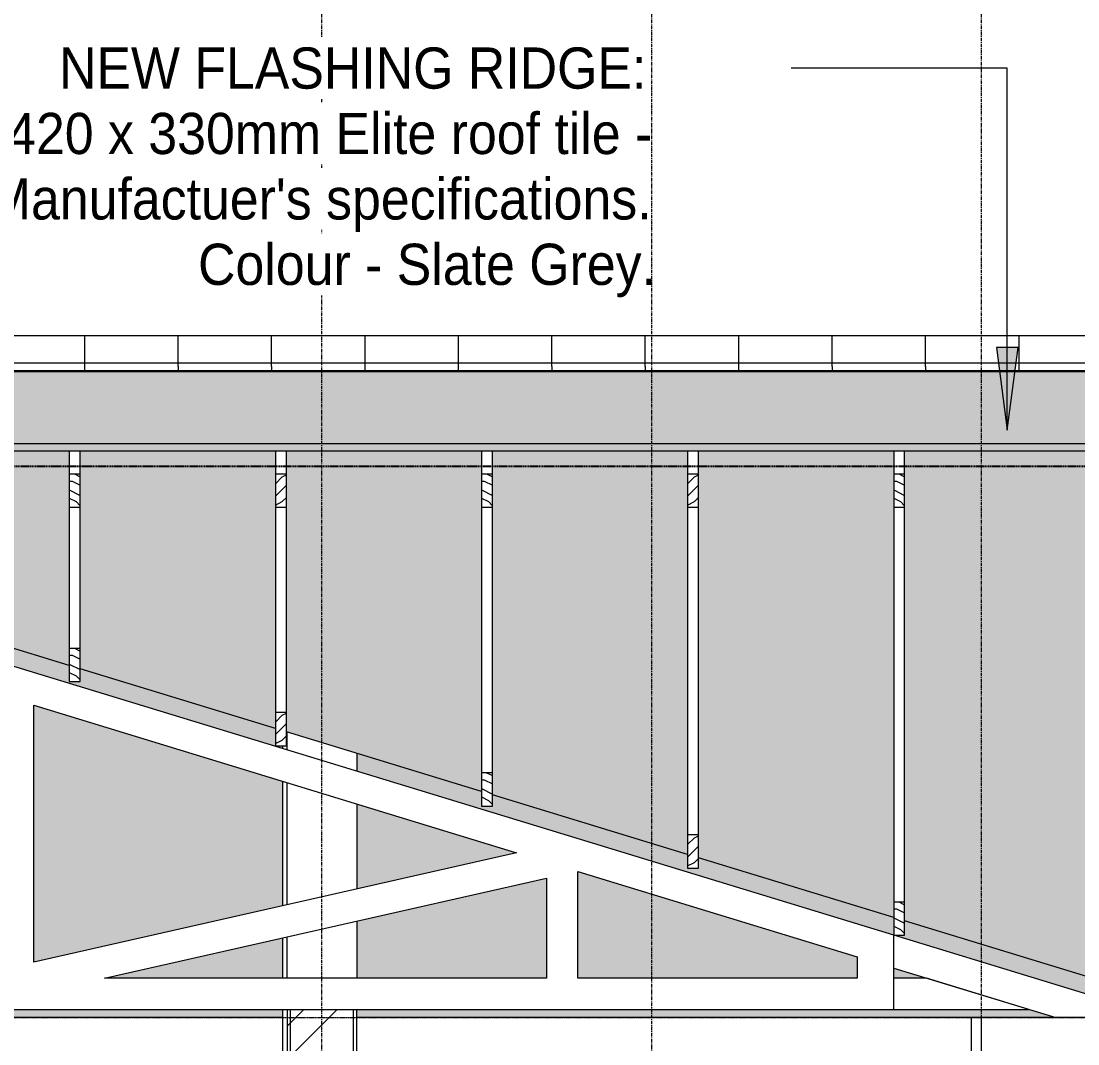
# Model space of a CAD drawing. Header units: millimetres. Extents: x -12186 to 152825, y -4386 to 9463.
# Drawn here: x 6581 to 10426, y 3360 to 7082 of the extents above; entities that cross this region are included whole.
import ezdxf

# ---------------------------------------------------------------- set-up
doc = ezdxf.new("R2010")
doc.units = ezdxf.units.MM
for name, pattern in [('1000 Dashed', [2, 1, -1]), ('Dash 1_5mm', [3, 1.5, -1.5]), ('Grid Line', [22.225, 12.7, -3.175, 3.175, -3.175])]:
    doc.linetypes.add(name, pattern=pattern)
for name, color, linetype, lineweight in [('A-DETL', 90, 'Continuous', 5), ('A-DETL-GENF', 92, 'Continuous', 5), ('A-DETL-THIN', 151, 'Continuous', 5), ('A-FLOR-LEVL', 51, 'Continuous', 5), ('A-ROOF', 132, 'Continuous', 9), ('A-ROOF-OTLN', 132, 'Continuous', 9), ('A-ROOF-PATT', 132, 'Continuous', 9), ('A-WALL', 113, 'Continuous', 9), ('A-WALL-PATT', 111, 'Continuous', 9), ('G-ANNO-TEXT', 231, 'Continuous', 5), ('I-WALL', 2, 'Continuous', 9), ('S-BEAM', 12, 'Continuous', 5), ('S-FSTN', 2, 'Continuous', 5), ('S-GRID', 1, 'Continuous', 5)]:
    doc.layers.add(name, color=color, linetype=linetype, lineweight=lineweight)
doc.styles.add('Arial_4', font='arial.ttf', dxfattribs={"width": 0.9, "height": 150})
pattern_1 = [(45, (-1469.1, 2452.9), (-251.447, 251.447), []), (45, (-1469.1, 2833.9), (-251.447, 251.447), [])]
pattern_2 = [(0, (-1229.1, 2452.9), (300, 300), [15, -285]), (0, (-1439.1, 2482.9), (300, 300), [30, -270]), (0, (-1244.1, 2497.9), (300, 300), [15, -285]), (0, (-1424.1, 2527.9), (300, 300), [15, -285]), (0, (-1244.1, 2542.9), (300, 300), [15, -285]), (0, (-1409.1, 2557.9), (300, 300), [15, -285]), (0, (-1244.1, 2572.9), (300, 300), [15, -285]), (0, (-1409.1, 2602.9), (300, 300), [15, -165, 15, -105]), (0, (-1409.1, 2632.9), (300, 300), [30, -150, 15, -105]), (0, (-1424.1, 2677.9), (300, 300), [15, -45, 15, -120, -105]), (0, (-1424.1, 2677.9), (300, 300), [-195, 15, -90]), (0, (-1439.1, 2707.9), (300, 300), [15, -60, 30, -195]), (0, (-1244.1, 2722.9), (300, 300), [15, -285]), (0, (-1439.1, 2737.9), (300, 300), [15, -75, 15, -195]), (45, (-1469.1, 2452.91), (0, 300), [42.426, -381.838]), (45, (-1214.1, 2452.91), (0, 300), [84.853, -339.411]), (45, (-1214.1, 2602.91), (0, 300), [21.213, -403.051]), (45, (-1469.1, 2632.91), (0, 300), [63.64, -360.624]), (45, (-1214.1, 2632.91), (0, 300), [106.066, -318.198]), (45, (-1214.1, 2677.91), (0, 300), [63.64, -360.624]), (315, (-1274.1, 2707.91), (300, 0), [21.213, -403.051]), (315, (-1379.1, 2467.91), (300, 0), [42.426, -381.838]), (315, (-1364.1, 2587.91), (300, 0), [42.426, -381.838]), (315, (-1274.1, 2527.91), (300, 0), [42.426, -381.838]), (315, (-1289.1, 2647.91), (300, 0), [42.426, -381.838]), (315, (-1274.1, 2677.91), (300, 0), [63.64, -360.624]), (315, (-1349.1, 2497.91), (300, 0), [63.64, -360.624]), (315, (-1304.1, 2512.91), (300, 0), [63.64, -360.624]), (315, (-1349.1, 2617.91), (300, 0), [63.64, -360.624]), (315, (-1319.1, 2632.91), (300, 0), [63.64, -360.624]), (26.565, (-1454.11, 2512.91), (299.9998, -0.0003), [33.541, -637.279]), (26.565, (-1229.11, 2497.91), (299.9998, -0.0003), [134.164, -536.656]), (26.565, (-1229.11, 2542.91), (299.9998, -0.0003), [134.164, -536.656]), (26.565, (-1229.11, 2572.91), (299.9998, -0.0003), [134.164, -201, 67.083, -268.573]), (26.565, (-1199.11, 2617.91), (299.9998, -0.0003), [33.541, -637.279]), (26.565, (-1469.11, 2722.91), (299.9998, -0.0003), [33.541, -637.279]), (26.565, (-1229.11, 2722.91), (299.9998, -0.0003), [67.082, -603.738]), (333.435, (-1304.11, 2452.91), (299.9998, 0.0003), [67.082, -603.738]), (333.435, (-1409.11, 2527.91), (299.9998, 0.0003), [67.082, -603.738]), (333.435, (-1409.11, 2482.91), (299.9998, 0.0003), [33.541, -637.278]), (333.435, (-1394.11, 2557.91), (299.9998, 0.0003), [100.623, -570.197]), (333.435, (-1334.11, 2557.91), (299.9998, 0.0003), [67.082, -603.738]), (333.435, (-1304.11, 2572.91), (299.9998, 0.0003), [67.082, -603.738]), (333.435, (-1394.11, 2602.91), (299.9998, 0.0003), [33.541, -637.278]), (333.435, (-1379.11, 2632.91), (299.9998, 0.0003), [33.541, -637.278]), (333.435, (-1259.11, 2692.91), (299.9998, 0.0003), [33.541, -637.278]), (333.435, (-1274.11, 2587.91), (299.9998, 0.0003), [33.541, -637.278]), (333.435, (-1409.11, 2677.91), (299.9998, 0.0003), [100.623, -570.197]), (333.435, (-1424.11, 2707.91), (299.9998, 0.0003), [67.082, -603.738]), (333.435, (-1259.11, 2617.91), (299.9998, 0.0003), [33.54, -301.86, 33.54, -301.88]), (333.435, (-1349.11, 2677.91), (299.9998, 0.0003), [67.082, -603.738]), (333.435, (-1334.11, 2707.91), (299.9998, 0.0003), [67.082, -603.738]), (333.435, (-1424.11, 2737.91), (299.9998, 0.0003), [67.082, -603.738]), (333.435, (-1334.11, 2737.91), (299.9998, 0.0003), [67.082, -603.738])]

# ---------------------------------------------------------------- blocks, each defined once
blk = doc.blocks.new('Structural Connections 1 - Structural Connections 1-1359859-Section A-A')
at = {"layer": 'S-FSTN'}
for p, q in [((7532.7, 3455), (3024.7, 3455)), ((10075.7, 3455), (7802.7, 3455)), ((22038.2, 3455), (10038.2, 3455)), ((10038.2, 3455), (10038.2, 3230)), ((10075.7, 3230), (10075.7, 3455))]:
    blk.add_line(p, q, dxfattribs=at)
blk = doc.blocks.new('Timber Truss - Timber Truss-1376232-Section A-A')
at = {"layer": 'S-BEAM'}
for p, q in [((10506, 3525.4), (9756, 3754.7)), ((9756, 3635.5), (10346.5, 3455)), ((9875.5, 3599), (9756, 3599)), ((10248.4, 3485), (9875.5, 3599)), ((9756, 3485), (10248.4, 3485))]:
    blk.add_line(p, q, dxfattribs=at)

msp = doc.modelspace()

# ---------------------------------------------------------------- hatches: boundary and pattern name
at = {"layer": 'A-DETL-GENF'}
h = msp.add_hatch(dxfattribs=at)
h.set_pattern_fill('FP_80', color=135, style=0, pattern_type=2)
h.set_pattern_definition(pattern_2)
h.paths.add_polyline_path([(6796, 5312), (6796, 5433.8), (6756, 5433.8), (6756, 5312)])
h = msp.add_hatch(dxfattribs=at)
h.set_pattern_fill('FP_80', color=135, style=0, pattern_type=2)
h.set_pattern_definition(pattern_2)
h.paths.add_polyline_path([(7546, 5312), (7546, 5433.8), (7506, 5433.8), (7506, 5312)])
h = msp.add_hatch(dxfattribs=at)
h.set_pattern_fill('FP_80', color=135, style=0, pattern_type=2)
h.set_pattern_definition(pattern_2)
h.paths.add_polyline_path([(8296, 5312), (8296, 5433.8), (8256, 5433.8), (8256, 5312)])
h = msp.add_hatch(dxfattribs=at)
h.set_pattern_fill('FP_80', color=135, style=0, pattern_type=2)
h.set_pattern_definition(pattern_2)
h.paths.add_polyline_path([(9046, 5312), (9046, 5433.8), (9006, 5433.8), (9006, 5312)])
h = msp.add_hatch(dxfattribs=at)
h.set_pattern_fill('FP_80', color=135, style=0, pattern_type=2)
h.set_pattern_definition(pattern_2)
h.paths.add_polyline_path([(9796, 5312), (9796, 5433.8), (9756, 5433.8), (9756, 5312)])
h = msp.add_hatch(dxfattribs=at)
h.set_pattern_fill('FP_84', color=135, style=0, pattern_type=2)
h.set_pattern_definition([(0, (-1229.1, 1819.08), (300, 300), [15, -285]), (0, (-1439.1, 1849.08), (300, 300), [30, -270]), (0, (-1244.1, 1864.08), (300, 300), [15, -285]), (0, (-1424.1, 1894.08), (300, 300), [15, -285]), (0, (-1244.1, 1909.08), (300, 300), [15, -285]), (0, (-1409.1, 1924.08), (300, 300), [15, -285]), (0, (-1244.1, 1939.08), (300, 300), [15, -285]), (0, (-1409.1, 1969.08), (300, 300), [15, -165, 15, -105]), (0, (-1409.1, 1999.08), (300, 300), [30, -150, 15, -105]), (0, (-1424.1, 2044.08), (300, 300), [15, -45, 15, -120, -105]), (0, (-1424.1, 2044.08), (300, 300), [-195, 15, -90]), (0, (-1439.1, 2074.08), (300, 300), [15, -60, 30, -195]), (0, (-1244.1, 2089.08), (300, 300), [15, -285]), (0, (-1439.1, 2104.08), (300, 300), [15, -75, 15, -195]), (45, (-1469.1, 1819.08), (0, 300), [42.426, -381.838]), (45, (-1214.1, 1819.08), (0, 300), [84.853, -339.411]), (45, (-1214.1, 1969.08), (0, 300), [21.213, -403.051]), (45, (-1469.1, 1999.08), (0, 300), [63.64, -360.624]), (45, (-1214.1, 1999.08), (0, 300), [106.066, -318.198]), (45, (-1214.1, 2044.08), (0, 300), [63.64, -360.624]), (315, (-1274.1, 2074.08), (300, 0), [21.213, -403.051]), (315, (-1379.1, 1834.08), (300, 0), [42.426, -381.838]), (315, (-1364.1, 1954.08), (300, 0), [42.426, -381.838]), (315, (-1274.1, 1894.08), (300, 0), [42.426, -381.838]), (315, (-1289.1, 2014.08), (300, 0), [42.426, -381.838]), (315, (-1274.1, 2044.08), (300, 0), [63.64, -360.624]), (315, (-1349.1, 1864.08), (300, 0), [63.64, -360.624]), (315, (-1304.1, 1879.08), (300, 0), [63.64, -360.624]), (315, (-1349.1, 1984.08), (300, 0), [63.64, -360.624]), (315, (-1319.1, 1999.08), (300, 0), [63.64, -360.624]), (26.565, (-1454.11, 1879.08), (299.9998, -0.0003), [33.541, -637.279]), (26.565, (-1229.11, 1864.08), (299.9998, -0.0003), [134.164, -536.656]), (26.565, (-1229.11, 1909.08), (299.9998, -0.0003), [134.164, -536.656]), (26.565, (-1229.11, 1939.08), (299.9998, -0.0003), [134.164, -201, 67.083, -268.573]), (26.565, (-1199.11, 1984.08), (299.9998, -0.0003), [33.541, -637.279]), (26.565, (-1469.11, 2089.08), (299.9998, -0.0003), [33.541, -637.279]), (26.565, (-1229.11, 2089.08), (299.9998, -0.0003), [67.082, -603.738]), (333.435, (-1304.11, 1819.08), (299.9998, 0.0003), [67.082, -603.738]), (333.435, (-1409.11, 1894.08), (299.9998, 0.0003), [67.082, -603.738]), (333.435, (-1409.11, 1849.08), (299.9998, 0.0003), [33.541, -637.278]), (333.435, (-1394.11, 1924.08), (299.9998, 0.0003), [100.623, -570.197]), (333.435, (-1334.11, 1924.08), (299.9998, 0.0003), [67.082, -603.738]), (333.435, (-1304.11, 1939.08), (299.9998, 0.0003), [67.082, -603.738]), (333.435, (-1394.11, 1969.08), (299.9998, 0.0003), [33.541, -637.278]), (333.435, (-1379.11, 1999.08), (299.9998, 0.0003), [33.541, -637.278]), (333.435, (-1259.11, 2059.08), (299.9998, 0.0003), [33.541, -637.278]), (333.435, (-1274.11, 1954.08), (299.9998, 0.0003), [33.541, -637.278]), (333.435, (-1409.11, 2044.08), (299.9998, 0.0003), [100.623, -570.197]), (333.435, (-1424.11, 2074.08), (299.9998, 0.0003), [67.082, -603.738]), (333.435, (-1259.11, 1984.08), (299.9998, 0.0003), [33.54, -301.86, 33.54, -301.88]), (333.435, (-1349.11, 2044.08), (299.9998, 0.0003), [67.082, -603.738]), (333.435, (-1334.11, 2074.08), (299.9998, 0.0003), [67.082, -603.738]), (333.435, (-1424.11, 2104.08), (299.9998, 0.0003), [67.082, -603.738]), (333.435, (-1334.11, 2104.08), (299.9998, 0.0003), [67.082, -603.738])])
h.paths.add_polyline_path([(6796, 4678.2), (6796, 4800), (6756, 4800), (6756, 4678.2)])
h = msp.add_hatch(dxfattribs=at)
h.set_pattern_fill('FP_87', color=135, style=0, pattern_type=2)
h.set_pattern_definition([(0, (-1229.1, 1585.2), (300, 300), [15, -285]), (0, (-1439.1, 1615.2), (300, 300), [30, -270]), (0, (-1244.1, 1630.2), (300, 300), [15, -285]), (0, (-1424.1, 1660.2), (300, 300), [15, -285]), (0, (-1244.1, 1675.2), (300, 300), [15, -285]), (0, (-1409.1, 1690.2), (300, 300), [15, -285]), (0, (-1244.1, 1705.2), (300, 300), [15, -285]), (0, (-1409.1, 1735.2), (300, 300), [15, -165, 15, -105]), (0, (-1409.1, 1765.2), (300, 300), [30, -150, 15, -105]), (0, (-1424.1, 1810.2), (300, 300), [15, -45, 15, -120, -105]), (0, (-1424.1, 1810.2), (300, 300), [-195, 15, -90]), (0, (-1439.1, 1840.2), (300, 300), [15, -60, 30, -195]), (0, (-1244.1, 1855.2), (300, 300), [15, -285]), (0, (-1439.1, 1870.2), (300, 300), [15, -75, 15, -195]), (45, (-1469.1, 1585.19), (0, 300), [42.426, -381.838]), (45, (-1214.1, 1585.19), (0, 300), [84.853, -339.411]), (45, (-1214.1, 1735.19), (0, 300), [21.213, -403.051]), (45, (-1469.1, 1765.19), (0, 300), [63.64, -360.624]), (45, (-1214.1, 1765.19), (0, 300), [106.066, -318.198]), (45, (-1214.1, 1810.19), (0, 300), [63.64, -360.624]), (315, (-1274.1, 1840.19), (300, 0), [21.213, -403.051]), (315, (-1379.1, 1600.19), (300, 0), [42.426, -381.838]), (315, (-1364.1, 1720.19), (300, 0), [42.426, -381.838]), (315, (-1274.1, 1660.19), (300, 0), [42.426, -381.838]), (315, (-1289.1, 1780.19), (300, 0), [42.426, -381.838]), (315, (-1274.1, 1810.19), (300, 0), [63.64, -360.624]), (315, (-1349.1, 1630.19), (300, 0), [63.64, -360.624]), (315, (-1304.1, 1645.19), (300, 0), [63.64, -360.624]), (315, (-1349.1, 1750.19), (300, 0), [63.64, -360.624]), (315, (-1319.1, 1765.19), (300, 0), [63.64, -360.624]), (26.565, (-1454.11, 1645.19), (299.9998, -0.0003), [33.541, -637.279]), (26.565, (-1229.11, 1630.19), (299.9998, -0.0003), [134.164, -536.656]), (26.565, (-1229.11, 1675.19), (299.9998, -0.0003), [134.164, -536.656]), (26.565, (-1229.11, 1705.19), (299.9998, -0.0003), [134.164, -201, 67.083, -268.573]), (26.565, (-1199.11, 1750.19), (299.9998, -0.0003), [33.541, -637.279]), (26.565, (-1469.11, 1855.19), (299.9998, -0.0003), [33.541, -637.279]), (26.565, (-1229.11, 1855.19), (299.9998, -0.0003), [67.082, -603.738]), (333.435, (-1304.11, 1585.19), (299.9998, 0.0003), [67.082, -603.738]), (333.435, (-1409.11, 1660.19), (299.9998, 0.0003), [67.082, -603.738]), (333.435, (-1409.11, 1615.19), (299.9998, 0.0003), [33.541, -637.278]), (333.435, (-1394.11, 1690.19), (299.9998, 0.0003), [100.623, -570.197]), (333.435, (-1334.11, 1690.19), (299.9998, 0.0003), [67.082, -603.738]), (333.435, (-1304.11, 1705.19), (299.9998, 0.0003), [67.082, -603.738]), (333.435, (-1394.11, 1735.19), (299.9998, 0.0003), [33.541, -637.278]), (333.435, (-1379.11, 1765.19), (299.9998, 0.0003), [33.541, -637.278]), (333.435, (-1259.11, 1825.19), (299.9998, 0.0003), [33.541, -637.278]), (333.435, (-1274.11, 1720.19), (299.9998, 0.0003), [33.541, -637.278]), (333.435, (-1409.11, 1810.19), (299.9998, 0.0003), [100.623, -570.197]), (333.435, (-1424.11, 1840.19), (299.9998, 0.0003), [67.082, -603.738]), (333.435, (-1259.11, 1750.19), (299.9998, 0.0003), [33.54, -301.86, 33.54, -301.88]), (333.435, (-1349.11, 1810.19), (299.9998, 0.0003), [67.082, -603.738]), (333.435, (-1334.11, 1840.19), (299.9998, 0.0003), [67.082, -603.738]), (333.435, (-1424.11, 1870.19), (299.9998, 0.0003), [67.082, -603.738]), (333.435, (-1334.11, 1870.19), (299.9998, 0.0003), [67.082, -603.738])])
h.paths.add_polyline_path([(7546, 4444.3), (7546, 4566.1), (7506, 4566.1), (7506, 4444.3)])
h = msp.add_hatch(dxfattribs=at)
h.set_pattern_fill('FP_88', color=135, style=0, pattern_type=2)
h.set_pattern_definition([(0, (-1229.1, 1365.76), (300, 300), [15, -285]), (0, (-1439.1, 1395.76), (300, 300), [30, -270]), (0, (-1244.1, 1410.76), (300, 300), [15, -285]), (0, (-1424.1, 1440.76), (300, 300), [15, -285]), (0, (-1244.1, 1455.76), (300, 300), [15, -285]), (0, (-1409.1, 1470.76), (300, 300), [15, -285]), (0, (-1244.1, 1485.76), (300, 300), [15, -285]), (0, (-1409.1, 1515.76), (300, 300), [15, -165, 15, -105]), (0, (-1409.1, 1545.76), (300, 300), [30, -150, 15, -105]), (0, (-1424.1, 1590.76), (300, 300), [15, -45, 15, -120, -105]), (0, (-1424.1, 1590.76), (300, 300), [-195, 15, -90]), (0, (-1439.1, 1620.76), (300, 300), [15, -60, 30, -195]), (0, (-1244.1, 1635.76), (300, 300), [15, -285]), (0, (-1439.1, 1650.76), (300, 300), [15, -75, 15, -195]), (45, (-1469.1, 1365.76), (0, 300), [42.426, -381.838]), (45, (-1214.1, 1365.76), (0, 300), [84.853, -339.411]), (45, (-1214.1, 1515.76), (0, 300), [21.213, -403.051]), (45, (-1469.1, 1545.76), (0, 300), [63.64, -360.624]), (45, (-1214.1, 1545.76), (0, 300), [106.066, -318.198]), (45, (-1214.1, 1590.76), (0, 300), [63.64, -360.624]), (315, (-1274.1, 1620.76), (300, 0), [21.213, -403.051]), (315, (-1379.1, 1380.76), (300, 0), [42.426, -381.838]), (315, (-1364.1, 1500.76), (300, 0), [42.426, -381.838]), (315, (-1274.1, 1440.76), (300, 0), [42.426, -381.838]), (315, (-1289.1, 1560.76), (300, 0), [42.426, -381.838]), (315, (-1274.1, 1590.76), (300, 0), [63.64, -360.624]), (315, (-1349.1, 1410.76), (300, 0), [63.64, -360.624]), (315, (-1304.1, 1425.76), (300, 0), [63.64, -360.624]), (315, (-1349.1, 1530.76), (300, 0), [63.64, -360.624]), (315, (-1319.1, 1545.76), (300, 0), [63.64, -360.624]), (26.565, (-1454.11, 1425.76), (299.9998, -0.0003), [33.541, -637.279]), (26.565, (-1229.11, 1410.76), (299.9998, -0.0003), [134.164, -536.656]), (26.565, (-1229.11, 1455.76), (299.9998, -0.0003), [134.164, -536.656]), (26.565, (-1229.11, 1485.76), (299.9998, -0.0003), [134.164, -201, 67.083, -268.573]), (26.565, (-1199.11, 1530.76), (299.9998, -0.0003), [33.541, -637.279]), (26.565, (-1469.11, 1635.76), (299.9998, -0.0003), [33.541, -637.279]), (26.565, (-1229.11, 1635.76), (299.9998, -0.0003), [67.082, -603.738]), (333.435, (-1304.11, 1365.76), (299.9998, 0.0003), [67.082, -603.738]), (333.435, (-1409.11, 1440.76), (299.9998, 0.0003), [67.082, -603.738]), (333.435, (-1409.11, 1395.76), (299.9998, 0.0003), [33.541, -637.278]), (333.435, (-1394.11, 1470.76), (299.9998, 0.0003), [100.623, -570.197]), (333.435, (-1334.11, 1470.76), (299.9998, 0.0003), [67.082, -603.738]), (333.435, (-1304.11, 1485.76), (299.9998, 0.0003), [67.082, -603.738]), (333.435, (-1394.11, 1515.76), (299.9998, 0.0003), [33.541, -637.278]), (333.435, (-1379.11, 1545.76), (299.9998, 0.0003), [33.541, -637.278]), (333.435, (-1259.11, 1605.76), (299.9998, 0.0003), [33.541, -637.278]), (333.435, (-1274.11, 1500.76), (299.9998, 0.0003), [33.541, -637.278]), (333.435, (-1409.11, 1590.76), (299.9998, 0.0003), [100.623, -570.197]), (333.435, (-1424.11, 1620.76), (299.9998, 0.0003), [67.082, -603.738]), (333.435, (-1259.11, 1530.76), (299.9998, 0.0003), [33.54, -301.86, 33.54, -301.88]), (333.435, (-1349.11, 1590.76), (299.9998, 0.0003), [67.082, -603.738]), (333.435, (-1334.11, 1620.76), (299.9998, 0.0003), [67.082, -603.738]), (333.435, (-1424.11, 1650.76), (299.9998, 0.0003), [67.082, -603.738]), (333.435, (-1334.11, 1650.76), (299.9998, 0.0003), [67.082, -603.738])])
h.paths.add_polyline_path([(8296, 4224.8), (8296, 4346.7), (8256, 4346.7), (8256, 4224.8)])
h = msp.add_hatch(dxfattribs=at)
h.set_pattern_fill('FP_89', color=135, style=0, pattern_type=2)
h.set_pattern_definition([(0, (-1229.1, 1139.6), (300, 300), [15, -285]), (0, (-1439.1, 1169.6), (300, 300), [30, -270]), (0, (-1244.1, 1184.6), (300, 300), [15, -285]), (0, (-1424.1, 1214.6), (300, 300), [15, -285]), (0, (-1244.1, 1229.6), (300, 300), [15, -285]), (0, (-1409.1, 1244.6), (300, 300), [15, -285]), (0, (-1244.1, 1259.6), (300, 300), [15, -285]), (0, (-1409.1, 1289.6), (300, 300), [15, -165, 15, -105]), (0, (-1409.1, 1319.6), (300, 300), [30, -150, 15, -105]), (0, (-1424.1, 1364.6), (300, 300), [15, -45, 15, -120, -105]), (0, (-1424.1, 1364.6), (300, 300), [-195, 15, -90]), (0, (-1439.1, 1394.6), (300, 300), [15, -60, 30, -195]), (0, (-1244.1, 1409.6), (300, 300), [15, -285]), (0, (-1439.1, 1424.6), (300, 300), [15, -75, 15, -195]), (45, (-1469.1, 1139.61), (0, 300), [42.426, -381.838]), (45, (-1214.1, 1139.61), (0, 300), [84.853, -339.411]), (45, (-1214.1, 1289.61), (0, 300), [21.213, -403.051]), (45, (-1469.1, 1319.61), (0, 300), [63.64, -360.624]), (45, (-1214.1, 1319.61), (0, 300), [106.066, -318.198]), (45, (-1214.1, 1364.61), (0, 300), [63.64, -360.624]), (315, (-1274.1, 1394.61), (300, 0), [21.213, -403.051]), (315, (-1379.1, 1154.61), (300, 0), [42.426, -381.838]), (315, (-1364.1, 1274.61), (300, 0), [42.426, -381.838]), (315, (-1274.1, 1214.61), (300, 0), [42.426, -381.838]), (315, (-1289.1, 1334.61), (300, 0), [42.426, -381.838]), (315, (-1274.1, 1364.61), (300, 0), [63.64, -360.624]), (315, (-1349.1, 1184.61), (300, 0), [63.64, -360.624]), (315, (-1304.1, 1199.61), (300, 0), [63.64, -360.624]), (315, (-1349.1, 1304.61), (300, 0), [63.64, -360.624]), (315, (-1319.1, 1319.61), (300, 0), [63.64, -360.624]), (26.565, (-1454.11, 1199.61), (299.9998, -0.0003), [33.541, -637.279]), (26.565, (-1229.11, 1184.61), (299.9998, -0.0003), [134.164, -536.656]), (26.565, (-1229.11, 1229.61), (299.9998, -0.0003), [134.164, -536.656]), (26.565, (-1229.11, 1259.61), (299.9998, -0.0003), [134.164, -201, 67.083, -268.573]), (26.565, (-1199.11, 1304.61), (299.9998, -0.0003), [33.541, -637.279]), (26.565, (-1469.11, 1409.61), (299.9998, -0.0003), [33.541, -637.279]), (26.565, (-1229.11, 1409.61), (299.9998, -0.0003), [67.082, -603.738]), (333.435, (-1304.11, 1139.61), (299.9998, 0.0003), [67.082, -603.738]), (333.435, (-1409.11, 1214.61), (299.9998, 0.0003), [67.082, -603.738]), (333.435, (-1409.11, 1169.61), (299.9998, 0.0003), [33.541, -637.278]), (333.435, (-1394.11, 1244.61), (299.9998, 0.0003), [100.623, -570.197]), (333.435, (-1334.11, 1244.61), (299.9998, 0.0003), [67.082, -603.738]), (333.435, (-1304.11, 1259.61), (299.9998, 0.0003), [67.082, -603.738]), (333.435, (-1394.11, 1289.61), (299.9998, 0.0003), [33.541, -637.278]), (333.435, (-1379.11, 1319.61), (299.9998, 0.0003), [33.541, -637.278]), (333.435, (-1259.11, 1379.61), (299.9998, 0.0003), [33.541, -637.278]), (333.435, (-1274.11, 1274.61), (299.9998, 0.0003), [33.541, -637.278]), (333.435, (-1409.11, 1364.61), (299.9998, 0.0003), [100.623, -570.197]), (333.435, (-1424.11, 1394.61), (299.9998, 0.0003), [67.082, -603.738]), (333.435, (-1259.11, 1304.61), (299.9998, 0.0003), [33.54, -301.86, 33.54, -301.88]), (333.435, (-1349.11, 1364.61), (299.9998, 0.0003), [67.082, -603.738]), (333.435, (-1334.11, 1394.61), (299.9998, 0.0003), [67.082, -603.738]), (333.435, (-1424.11, 1424.61), (299.9998, 0.0003), [67.082, -603.738]), (333.435, (-1334.11, 1424.61), (299.9998, 0.0003), [67.082, -603.738])])
h.paths.add_polyline_path([(9046, 3998.7), (9046, 4120.5), (9006, 4120.5), (9006, 3998.7)])
h = msp.add_hatch(dxfattribs=at)
h.set_pattern_fill('FP_83', color=135, style=0, pattern_type=2)
h.set_pattern_definition([(0, (-1229.1, 895.67), (300, 300), [15, -285]), (0, (-1439.1, 925.67), (300, 300), [30, -270]), (0, (-1244.1, 940.67), (300, 300), [15, -285]), (0, (-1424.1, 970.67), (300, 300), [15, -285]), (0, (-1244.1, 985.67), (300, 300), [15, -285]), (0, (-1409.1, 1000.67), (300, 300), [15, -285]), (0, (-1244.1, 1015.67), (300, 300), [15, -285]), (0, (-1409.1, 1045.67), (300, 300), [15, -165, 15, -105]), (0, (-1409.1, 1075.67), (300, 300), [30, -150, 15, -105]), (0, (-1424.1, 1120.67), (300, 300), [15, -45, 15, -120, -105]), (0, (-1424.1, 1120.67), (300, 300), [-195, 15, -90]), (0, (-1439.1, 1150.67), (300, 300), [15, -60, 30, -195]), (0, (-1244.1, 1165.67), (300, 300), [15, -285]), (0, (-1439.1, 1180.67), (300, 300), [15, -75, 15, -195]), (45, (-1469.1, 895.67), (0, 300), [42.426, -381.838]), (45, (-1214.1, 895.67), (0, 300), [84.853, -339.411]), (45, (-1214.1, 1045.67), (0, 300), [21.213, -403.051]), (45, (-1469.1, 1075.67), (0, 300), [63.64, -360.624]), (45, (-1214.1, 1075.67), (0, 300), [106.066, -318.198]), (45, (-1214.1, 1120.67), (0, 300), [63.64, -360.624]), (315, (-1274.1, 1150.67), (300, 0), [21.213, -403.051]), (315, (-1379.1, 910.67), (300, 0), [42.426, -381.838]), (315, (-1364.1, 1030.67), (300, 0), [42.426, -381.838]), (315, (-1274.1, 970.67), (300, 0), [42.426, -381.838]), (315, (-1289.1, 1090.67), (300, 0), [42.426, -381.838]), (315, (-1274.1, 1120.67), (300, 0), [63.64, -360.624]), (315, (-1349.1, 940.67), (300, 0), [63.64, -360.624]), (315, (-1304.1, 955.67), (300, 0), [63.64, -360.624]), (315, (-1349.1, 1060.67), (300, 0), [63.64, -360.624]), (315, (-1319.1, 1075.67), (300, 0), [63.64, -360.624]), (26.565, (-1454.11, 955.67), (299.9998, -0.0003), [33.541, -637.279]), (26.565, (-1229.11, 940.67), (299.9998, -0.0003), [134.164, -536.656]), (26.565, (-1229.11, 985.67), (299.9998, -0.0003), [134.164, -536.656]), (26.565, (-1229.11, 1015.67), (299.9998, -0.0003), [134.164, -201, 67.083, -268.573]), (26.565, (-1199.11, 1060.67), (299.9998, -0.0003), [33.541, -637.279]), (26.565, (-1469.11, 1165.67), (299.9998, -0.0003), [33.541, -637.279]), (26.565, (-1229.11, 1165.67), (299.9998, -0.0003), [67.082, -603.738]), (333.435, (-1304.11, 895.67), (299.9998, 0.0003), [67.082, -603.738]), (333.435, (-1409.11, 970.67), (299.9998, 0.0003), [67.082, -603.738]), (333.435, (-1409.11, 925.67), (299.9998, 0.0003), [33.541, -637.278]), (333.435, (-1394.11, 1000.67), (299.9998, 0.0003), [100.623, -570.197]), (333.435, (-1334.11, 1000.67), (299.9998, 0.0003), [67.082, -603.738]), (333.435, (-1304.11, 1015.67), (299.9998, 0.0003), [67.082, -603.738]), (333.435, (-1394.11, 1045.67), (299.9998, 0.0003), [33.541, -637.278]), (333.435, (-1379.11, 1075.67), (299.9998, 0.0003), [33.541, -637.278]), (333.435, (-1259.11, 1135.67), (299.9998, 0.0003), [33.541, -637.278]), (333.435, (-1274.11, 1030.67), (299.9998, 0.0003), [33.541, -637.278]), (333.435, (-1409.11, 1120.67), (299.9998, 0.0003), [100.623, -570.197]), (333.435, (-1424.11, 1150.67), (299.9998, 0.0003), [67.082, -603.738]), (333.435, (-1259.11, 1060.67), (299.9998, 0.0003), [33.54, -301.86, 33.54, -301.88]), (333.435, (-1349.11, 1120.67), (299.9998, 0.0003), [67.082, -603.738]), (333.435, (-1334.11, 1150.67), (299.9998, 0.0003), [67.082, -603.738]), (333.435, (-1424.11, 1180.67), (299.9998, 0.0003), [67.082, -603.738]), (333.435, (-1334.11, 1180.67), (299.9998, 0.0003), [67.082, -603.738])])
h.paths.add_polyline_path([(9756, 3754.7), (9796, 3754.7), (9796, 3876.6), (9756, 3876.6)])
at = {"layer": 'A-ROOF-PATT', "lineweight": 5}
h = msp.add_hatch(dxfattribs=at)
h.set_pattern_fill('FP_63', color=256, style=0, pattern_type=2)
h.set_pattern_definition([(90, (10551.97, 5887.8), (-340, 2e-14), [])])
h.paths.add_polyline_path([(15342.2, 5837.3), (15342.2, 5938.3), (5820.7, 5938.3), (5761.8, 5837.3), (14613.4, 5837.3)])
h = msp.add_hatch(dxfattribs=at)
h.set_pattern_fill('FP_61', color=256, style=0, pattern_type=2)
h.set_pattern_definition([(90, (10551.97, 5831.33), (-340, 2e-14), [])])
h.paths.add_polyline_path([(12409.6, 5825.4), (15342.2, 5825.4), (15342.2, 5837.3), (5761.8, 5837.3), (5762, 5835.3), (5799.3, 5825.4), (10205.9, 5825.4)])
h = msp.add_hatch(dxfattribs=at)
h.set_pattern_fill('FP_62', color=256, style=0, pattern_type=2)
h.set_pattern_definition([(90, (10552.7, 5817.9), (-340, 2e-14), [])])
h.paths.add_polyline_path([(15269.7, 5810.4), (15323.4, 5810.4), (15342.2, 5815.4), (15342.2, 5825.4), (5799.3, 5825.4), (5855.9, 5810.4), (14613.4, 5810.4)])
h = msp.add_hatch(dxfattribs=at)
h.set_pattern_fill('FP_20', color=256, style=0, pattern_type=2)
h.set_pattern_definition([(0, (0, 12145.564), (323.85, 44.557), [76.2, -63.5, 88.9, -38.1, -165.1]), (0, (0, 12145.564), (323.85, 44.557), [-266.7, 114.3, -50.8]), (0, (76.2, 12147.42), (323.85, 44.557), [63.5, -241.3, 50.8, -76.2]), (0, (228.6, 12142.78), (323.85, 44.557), [38.1, -393.7]), (90, (0, 12145.56), (-107.95, 44.557), [42.701, -135.529]), (90, (76.2, 12145.56), (-107.95, 44.557), [41.773, -136.457]), (90, (139.7, 12145.56), (-107.95, 44.557), [38.988, -139.242]), (90, (228.6, 12142.78), (-107.95, 44.557), [42.701, -135.529]), (90, (266.7, 12142.78), (-107.95, 44.557), [42.701, -135.529]), (90, (381, 12145.56), (-107.95, 44.557), [40.844, -137.385])])
h.paths.add_polyline_path([(5225.7, 5543.6), (15836.9, 5543.6), (15836.9, 5546.3), (15845.7, 5543.6), (16201.2, 5543.6), (16028.2, 5596.5), (15974.9, 5582.4), (15974.9, 5556.3), (15953.7, 5559.6), (15218.4, 5784.4), (15218.4, 5806.2), (5960.9, 5806.2), (5960.9, 5784.4), (5225.7, 5559.6), (5204.5, 5556.3), (5204.5, 5582.4), (5151.2, 5596.5), (4978.2, 5543.6), (5111, 5543.6)])
h = msp.add_hatch(dxfattribs=at)
h.set_pattern_fill('FP_1', color=256, style=0, pattern_type=2)
h.set_pattern_definition([(50, (-1469.1, 2452.9), (728.737, -63.756), [76.2, -838.2]), (355, (-1469.1, 2452.9), (-140.972, 764.228), [60.96, -670.56]), (100.451, (-1408.4, 2447.6), (587.77, 700.467), [64.76, -712.36]), (46.184, (-1469.1, 2656.1), (1084.316, -168.17), [114.3, -1257.3]), (96.636, (-1378.7, 2642.1), (949.61, 989.71), [97.14, -1068.54]), (351.184, (-1469.1, 2656.1), (949.62, 989.7), [91.44, -1005.84]), (21, (-1367.5, 2605.3), (606.458, -409.06), [76.2, -838.2]), (326, (-1367.5, 2605.3), (247.208, 736.753), [60.96, -670.56]), (71.451, (-1317, 2571.2), (853.668, 327.685), [64.76, -712.36]), (37.5, (-1469.1, 2452.91), (12.3547, 338.22), [33.528, -628.904, 33.528, -647.192, -673.1]), (37.5, (-1469.1, 2452.91), (12.3547, 338.22), [-1343.152, 33.528, -639.572]), (7.5, (-1469.1, 2452.9), (267.279, 400.722), [33.528, -354.584, 33.528, -613.664, -256.54]), (7.5, (-1469.1, 2452.9), (267.279, 400.722), [-1035.304, 33.528, -223.012]), (327.5, (-1695.67, 2452.91), (542.3633, -22.9153), [33.528, -220.472, 33.528, -1810.512]), (327.5, (-1695.67, 2452.91), (542.3633, -22.9153), [-287.528, -758.952, 33.528, -1018.032]), (317.5, (-1797.28, 2452.9), (592.517, 101.707), [33.528, -296.672, 33.528, -492.76, -746.76]), (317.5, (-1797.28, 2452.9), (592.517, 101.707), [-856.488, 33.528, -713.232])])
h.paths.add_polyline_path([(23110.7, 3405), (23110.7, 3431.1), (16201.2, 5543.6), (15845.7, 5543.6), (15931.2, 5517.5), (16201.2, 5517.5), (23059.5, 3420.6)])
h.paths.add_polyline_path([(-1931.3, 3405), (-1877.3, 3421.5), (-1880.8, 3433), (-1833, 3447.6), (-1829.5, 3436.1), (4978.2, 5517.5), (15836.9, 5518.3), (15836.9, 5543.6), (4978.2, 5543.6), (-1931.3, 3431.1)])
h = msp.add_hatch(dxfattribs=at)
h.set_pattern_fill('FP_18', color=256, style=0, pattern_type=2)
h.set_pattern_definition([(0, (0, -959.02), (323.85, 44.557), [76.2, -63.5, 88.9, -38.1, -165.1]), (0, (0, -959.02), (323.85, 44.557), [-266.7, 114.3, -50.8]), (0, (76.2, -957.16), (323.85, 44.557), [63.5, -241.3, 50.8, -76.2]), (0, (228.6, -961.803), (323.85, 44.557), [38.1, -393.7]), (90, (0, -959.02), (-107.95, 44.557), [42.701, -135.529]), (90, (76.2, -959.02), (-107.95, 44.557), [41.773, -136.457]), (90, (139.7, -959.02), (-107.95, 44.557), [38.988, -139.242]), (90, (228.6, -961.8), (-107.95, 44.557), [42.701, -135.529]), (90, (266.7, -961.8), (-107.95, 44.557), [42.701, -135.529]), (90, (381, -959.02), (-107.95, 44.557), [40.844, -137.385])])
h.paths.add_polyline_path([(23110.7, 3405), (23080.7, 3414.2), (23080.7, 3405), (23088.8, 3405)])
h.paths.add_polyline_path([(22150.8, 3415), (22418.1, 3415), (22150.8, 3496.7), (15836.9, 3496.7), (15836.9, 5517.5), (15046, 5517.4), (15046, 3455), (22113.2, 3455), (22113.2, 3415)])
h.paths.add_polyline_path([(23058.8, 3415), (23078, 3415), (16201.2, 5517.5), (15931.2, 5517.5), (22808, 3415), (23006.5, 3415), (23011.7, 3431.9), (23059.5, 3417.3)])
h.paths.add_polyline_path([(22760.2, 3433.2), (22723.9, 3444.3), (22735, 3480.7), (22771.3, 3469.6), (22761.3, 3436.8)])
h.paths.add_polyline_path([(11256, 3455), (11256, 5517.5), (4978.2, 5517.5), (4589.7, 5398.7), (5256, 5194.9), (5256, 5517.4), (5296, 5517.4), (5296, 5182.7), (6006, 4965.6), (6006, 5517.4), (6046, 5517.4), (6046, 4953.4), (6756, 4736.3), (6756, 5517.4), (6796, 5517.4), (6796, 4724.1), (7506, 4507), (7506, 5517.4), (7546, 5517.4), (7546, 4494.8), (8256, 4277.8), (8256, 5517.4), (8296, 5517.4), (8296, 4265.5), (9006, 4048.5), (9006, 5517.4), (9046, 5517.4), (9046, 4036.2), (9756, 3819.2), (9756, 5517.4), (9796, 5517.4), (9796, 3806.9), (10506, 3589.9), (10506, 5517.4), (10546, 5517.4), (10546, 3577.6), (10947.1, 3455), (11199.8, 3455)])
h.paths.add_polyline_path([(13511.5, 3455), (14256, 3455), (14256, 5517.5), (12046, 5517.4), (12046, 3455), (13506, 3455)])
h.paths.add_polyline_path([(11296, 3455), (12006, 3455), (12006, 5517.5), (11296, 5517.4), (11296, 3482.2)])
h.paths.add_polyline_path([(15006, 3455), (15006, 5517.5), (14296, 5517.4), (14296, 3455), (14613.4, 3455)])
h.paths.add_polyline_path([(15796, 3482.2), (15756, 3482.2), (15756, 5517.4), (15796, 5517.4), (15796, 3494.9)])
h.paths.add_polyline_path([(13546, 3482.2), (13506, 3482.2), (13506, 5517.4), (13546, 5517.4), (13546, 3490)])
h.paths.add_polyline_path([(12796, 3482.2), (12756, 3482.2), (12756, 5517.4), (12796, 5517.4), (12796, 3604)])
h.paths.add_polyline_path([(22378.9, 3549.8), (22342.6, 3560.9), (22353.7, 3597.3), (22390, 3586.1)])
h.paths.add_polyline_path([(21224.7, 3596.2), (21825.6, 3596.2), (19752.9, 4229.8), (19752.9, 3596.2), (21198.6, 3596.2)])
h.paths.add_polyline_path([(19613.5, 3596.2), (19638.9, 3596.2), (19638.9, 4160.4), (18090.7, 3596.2), (19020.9, 3596.2)])
h.paths.add_polyline_path([(16061.1, 3596.2), (17867.3, 3596.2), (17867.3, 4687.8), (16074.1, 3604)])
h.paths.add_polyline_path([(15950.9, 3662.8), (17851.1, 4811.3), (15950.9, 5392.2), (15950.9, 3998.3)])
h.paths.add_polyline_path([(21997.6, 3666.4), (21961.2, 3677.5), (21972.4, 3713.8), (22008.7, 3702.7)])
h.paths.add_polyline_path([(17981.3, 3677.6), (19613.5, 4272.4), (17981.3, 4771.5), (17981.3, 4272.4)])
h.paths.add_polyline_path([(21616.3, 3783), (21579.9, 3794.1), (21591, 3830.4), (21627.4, 3819.3)])
h.paths.add_polyline_path([(21234.9, 3899.6), (21198.6, 3910.7), (21209.7, 3947), (21246, 3935.9)])
h.paths.add_polyline_path([(20853.6, 4016.1), (20817.3, 4027.2), (20828.4, 4063.6), (20864.7, 4052.5)])
h.paths.add_polyline_path([(20472.3, 4132.7), (20435.9, 4143.8), (20447, 4180.2), (20483.4, 4169.1)])
h.paths.add_polyline_path([(20090.9, 4249.3), (20054.6, 4260.4), (20065.7, 4296.8), (20102.1, 4285.6), (20098, 4272.4)])
h.paths.add_polyline_path([(19709.6, 4365.9), (19673.3, 4377), (19684.4, 4413.3), (19720.7, 4402.2)])
h.paths.add_polyline_path([(19328.3, 4482.5), (19292, 4493.6), (19303.1, 4529.9), (19339.4, 4518.8)])
h.paths.add_polyline_path([(18947, 4599.1), (18910.6, 4610.2), (18921.7, 4646.5), (18958.1, 4635.4)])
h.paths.add_polyline_path([(18565.6, 4715.6), (18529.3, 4726.7), (18540.4, 4763.1), (18576.8, 4752)])
h.paths.add_polyline_path([(18184.3, 4832.2), (18148, 4843.3), (18159.1, 4879.7), (18195.4, 4868.6)])
h.paths.add_polyline_path([(17803, 4948.8), (17766.6, 4959.9), (17777.8, 4996.3), (17814.1, 4985.1)])
h.paths.add_polyline_path([(17421.7, 5065.4), (17385.3, 5076.5), (17396.4, 5112.8), (17432.8, 5101.7)])
h.paths.add_polyline_path([(17040.3, 5182), (17004, 5193.1), (17015.1, 5229.4), (17051.4, 5218.3)])
h.paths.add_polyline_path([(16659, 5298.6), (16622.7, 5309.7), (16633.8, 5346), (16670.1, 5334.9)])
h = msp.add_hatch(dxfattribs=at)
h.set_pattern_fill('FP_19', color=256, style=0, pattern_type=2)
h.set_pattern_definition([(0, (0, 3556.464), (323.85, 44.557), [76.2, -63.5, 88.9, -38.1, -165.1]), (0, (0, 3556.464), (323.85, 44.557), [-266.7, 114.3, -50.8]), (0, (76.2, 3558.32), (323.85, 44.557), [63.5, -241.3, 50.8, -76.2]), (0, (228.6, 3553.68), (323.85, 44.557), [38.1, -393.7]), (90, (0, 3556.46), (-107.95, 44.557), [42.701, -135.529]), (90, (76.2, 3556.46), (-107.95, 44.557), [41.773, -136.457]), (90, (139.7, 3556.46), (-107.95, 44.557), [38.988, -139.242]), (90, (228.6, 3553.68), (-107.95, 44.557), [42.701, -135.529]), (90, (266.7, 3553.68), (-107.95, 44.557), [42.701, -135.529]), (90, (381, 3556.46), (-107.95, 44.557), [40.844, -137.385])])
h.paths.add_polyline_path([(-1931.3, 3405), (-1901.3, 3405), (-1901.3, 3414.2), (-1917.3, 3409.3)])
h.paths.add_polyline_path([(-1811.1, 3415), (-1687.9, 3415), (-881.3, 3661.6), (-881.3, 3726), (-1829.5, 3436.1), (-1823, 3415)])
h.paths.add_polyline_path([(-1880.8, 3415), (-1875.3, 3415), (-1877.3, 3421.5), (-1898.6, 3415), (-1882.3, 3415)])
h.paths.add_polyline_path([(-1069, 3415), (-933.8, 3415), (-933.8, 3455), (-881.3, 3455), (-881.3, 3485), (-1069, 3485), (-1298, 3415), (-1102.8, 3415)])
h.paths.add_polyline_path([(-1581.5, 3448.9), (-1592.6, 3485.3), (-1556.3, 3496.4), (-1545.2, 3460)])
h.paths.add_polyline_path([(7532.7, 3455), (7532.7, 3485), (3024.7, 3485), (3024.7, 3455), (7451.2, 3455)])
h.paths.add_polyline_path([(9623.4, 3455), (10346.5, 3455), (10248.4, 3485), (7802.7, 3485), (7802.7, 3455), (9104, 3455)])
h.paths.add_polyline_path([(10947.1, 3455), (10546, 3577.6), (10546, 3513.2), (10736.4, 3455)])
h.paths.add_polyline_path([(10506, 3525.4), (10506, 3589.9), (9796, 3806.9), (9796, 3754.7), (9756, 3754.7), (10249.1, 3604)])
h.paths.add_polyline_path([(-1200.2, 3565.5), (-1211.3, 3601.8), (-1175, 3612.9), (-1163.9, 3576.6)])
h.paths.add_polyline_path([(3024.7, 3599), (4414.6, 3599), (2666.7, 4562), (2666.7, 3959.6), (3024.7, 3959.6)])
h.paths.add_polyline_path([(8606.7, 3599), (9623.4, 3599), (9623.4, 3676.1), (8606.7, 3986.9), (8606.7, 3676.1)])
h.paths.add_polyline_path([(8492.7, 3599), (8492.7, 3963.3), (7802.7, 3807), (7802.7, 3599), (8382.9, 3599)])
h.paths.add_polyline_path([(4764.8, 3599), (6512.7, 3599), (6512.7, 4562), (4778.5, 3606.6)])
h.paths.add_polyline_path([(7451.2, 3599), (7532.7, 3599), (7532.7, 3745.8), (6884.6, 3599), (6900.2, 3599)])
h.paths.add_polyline_path([(9796, 3599), (9875.5, 3599), (9756, 3635.5), (9756, 3599)])
h.paths.add_polyline_path([(6626.7, 3657.4), (7532.7, 3862.7), (7532.7, 4315.3), (6626.7, 4592.3), (6626.7, 4055.3)])
h.paths.add_polyline_path([(4532.7, 3664.1), (4532.7, 5197.6), (2742.6, 4650.3), (4421, 3725.6)])
h.paths.add_polyline_path([(4646.7, 3664.1), (6436.7, 4650.3), (4646.7, 5197.6), (4646.7, 3924)])
h.paths.add_polyline_path([(9756, 3754.7), (9756, 3819.2), (9046, 4036.2), (9046, 3998.7), (9006, 3998.7), (9006, 4048.5), (8296, 4265.5), (8296, 4224.8), (8256, 4224.8), (8256, 4277.8), (7802.7, 4416.4), (7802.7, 4351.9), (9623.4, 3795.3)])
h.paths.add_polyline_path([(7802.7, 3923.9), (8382.9, 4055.3), (7802.7, 4232.7), (7802.7, 3924)])
h.paths.add_polyline_path([(2057.7, 3959.6), (2552.7, 3959.6), (2552.7, 4592.3), (2057.7, 4440.9), (2057.7, 4055.3)])
h.paths.add_polyline_path([(7532.7, 4434.5), (7532.7, 4444.3), (7506, 4444.3), (7506, 4507), (6796, 4724.1), (6796, 4678.2), (6756, 4678.2), (6756, 4736.3), (6046, 4953.4), (6046, 4918.2), (6006, 4918.2), (6006, 4965.6), (5296, 5182.7), (5296, 5137.3), (5256, 5137.3), (5256, 5194.9), (4589.7, 5398.7), (2057.7, 4624.6), (2057.7, 4560.1), (4589.7, 5334.2), (7506, 4442.6)])
h.paths.add_polyline_path([(2231.7, 4614.7), (2220.6, 4651.1), (2257, 4662.2), (2268.1, 4625.9)])
h.paths.add_polyline_path([(2613.1, 4731.3), (2601.9, 4767.7), (2638.3, 4778.8), (2649.4, 4742.4)])
h.paths.add_polyline_path([(2994.4, 4847.9), (2983.3, 4884.3), (3019.6, 4895.4), (3030.7, 4859)])
h.paths.add_polyline_path([(3375.7, 4964.5), (3364.6, 5000.8), (3400.9, 5011.9), (3412, 4975.6)])
h.paths.add_polyline_path([(3757, 5081.1), (3745.9, 5117.4), (3782.3, 5128.5), (3793.4, 5092.2)])
h.paths.add_polyline_path([(4138.4, 5197.7), (4127.2, 5234), (4163.6, 5245.1), (4174.7, 5208.8), (4145.6, 5199.9)])
h.paths.add_polyline_path([(4519.7, 5314.2), (4508.6, 5350.6), (4544.9, 5361.7), (4556, 5325.4), (4532.7, 5318.2)])
at = {"layer": 'A-WALL-PATT', "lineweight": 5}
h = msp.add_hatch(dxfattribs=at)
h.set_pattern_fill('FP_16', color=256, style=0, pattern_type=2)
h.set_pattern_definition(pattern_1)
h.paths.add_polyline_path([(7560.7, 2805), (7560.7, 3485), (7548.7, 3485), (7548.7, 2805)])
h = msp.add_hatch(dxfattribs=at)
h.set_pattern_fill('FP_16', color=256, style=0, pattern_type=2)
h.set_pattern_definition(pattern_1)
h.paths.add_polyline_path([(7588.9, 2805), (7790.7, 2805), (7790.7, 3485), (7560.7, 3485), (7560.7, 2805)])
h = msp.add_hatch(dxfattribs=at)
h.set_pattern_fill('FP_16', color=256, style=0, pattern_type=2)
h.set_pattern_definition(pattern_1)
h.paths.add_polyline_path([(7790.7, 2805), (7802.7, 2805), (7802.7, 3485), (7790.7, 3485), (7790.7, 2861.5)])
at = {"layer": 'G-ANNO-TEXT'}
msp.add_hatch(color=7, dxfattribs=at).paths.add_polyline_path([(10169.5, 5593.8), (10209, 5893.8), (10130, 5893.8)])

# ---------------------------------------------------------------- linework, layer by layer
at = {"layer": 'A-DETL', "linetype": 'Dash 1_5mm', "lineweight": 25}
msp.add_line((4978.4, 5462), (16243.3, 5462), dxfattribs=at)
at = {"layer": 'A-DETL-THIN'}
for p, q in [((6796, 5517.4), (6756, 5517.4)), ((6756, 5517.4), (6756, 5433.8)), ((6796, 5433.8), (6796, 5517.4)), ((7546, 5517.4), (7506, 5517.4)), ((7506, 5517.4), (7506, 5433.8)), ((7546, 5433.8), (7546, 5517.4)), ((8296, 5517.4), (8256, 5517.4)), ((8256, 5517.4), (8256, 5433.8)), ((8296, 5433.8), (8296, 5517.4)), ((9046, 5517.4), (9006, 5517.4)), ((9006, 5517.4), (9006, 5433.8)), ((9046, 5433.8), (9046, 5517.4)), ((9796, 5517.4), (9756, 5517.4)), ((9756, 5517.4), (9756, 5433.8)), ((9796, 5433.8), (9796, 5517.4)), ((6756, 5433.8), (6756, 5312)), ((6756, 5433.8), (6796, 5433.8)), ((6796, 5312), (6796, 5433.8)), ((7506, 5433.8), (7506, 5312)), ((7506, 5433.8), (7546, 5433.8)), ((7546, 5312), (7546, 5433.8)), ((8256, 5433.8), (8256, 5312)), ((8256, 5433.8), (8296, 5433.8)), ((8296, 5312), (8296, 5433.8)), ((9006, 5433.8), (9006, 5312)), ((9006, 5433.8), (9046, 5433.8)), ((9046, 5312), (9046, 5433.8)), ((9756, 5433.8), (9756, 5312)), ((9756, 5433.8), (9796, 5433.8)), ((9796, 5312), (9796, 5433.8)), ((9756, 3754.7), (4589.7, 5334.2)), ((6796, 5312), (6756, 5312)), ((6756, 5312), (6756, 4800)), ((6796, 4800), (6796, 5312)), ((7546, 5312), (7506, 5312)), ((7506, 5312), (7506, 4566.1)), ((7546, 4566.1), (7546, 5312)), ((8296, 5312), (8256, 5312)), ((8256, 5312), (8256, 4346.7)), ((8296, 4346.7), (8296, 5312)), ((9046, 5312), (9006, 5312)), ((9006, 5312), (9006, 4120.5)), ((9046, 4120.5), (9046, 5312)), ((9796, 5312), (9756, 5312)), ((9756, 5312), (9756, 3876.6)), ((9796, 3876.6), (9796, 5312)), ((6756, 4800), (6756, 4678.2)), ((6756, 4800), (6796, 4800)), ((6796, 4678.2), (6796, 4800)), ((6756, 4678.2), (6796, 4678.2)), ((6626.7, 3657.4), (6626.7, 4592.3)), ((6626.7, 4592.3), (8382.9, 4055.3)), ((7546, 4566.1), (7506, 4566.1)), ((7506, 4566.1), (7506, 4444.3)), ((7546, 4444.3), (7546, 4566.1)), ((7506, 4444.3), (7546, 4444.3)), ((8296, 4346.7), (8256, 4346.7)), ((8256, 4346.7), (8256, 4224.8)), ((8296, 4224.8), (8296, 4346.7)), ((8256, 4224.8), (8296, 4224.8)), ((9046, 4120.5), (9006, 4120.5)), ((9006, 4120.5), (9006, 3998.7)), ((9046, 3998.7), (9046, 4120.5)), ((8382.9, 4055.3), (6626.7, 3657.4)), ((6884.6, 3599), (8492.7, 3963.3)), ((8492.7, 3963.3), (8492.7, 3599)), ((8606.7, 3986.9), (9623.4, 3676.1)), ((8606.7, 3599), (8606.7, 3986.9)), ((9006, 3998.7), (9046, 3998.7)), ((9756, 3876.6), (9756, 3754.7)), ((9756, 3876.6), (9796, 3876.6)), ((9796, 3754.7), (9796, 3876.6)), ((9756, 3754.7), (9796, 3754.7)), ((9756, 3485), (9756, 3754.7)), ((9623.4, 3676.1), (9623.4, 3599)), ((8492.7, 3599), (6884.6, 3599)), ((9623.4, 3599), (8606.7, 3599)), ((1426.7, 3485), (9756, 3485))]:
    msp.add_line(p, q, dxfattribs=at)
at = {"layer": 'A-FLOR-LEVL', "linetype": '1000 Dashed'}
msp.add_line((-12186, 3455), (31070.6, 3455), dxfattribs=at)
at = {"layer": 'A-ROOF'}
for p, q in [((15218.4, 5806.2), (5960.9, 5806.2)), ((15837.1, 5543.6), (4978.2, 5543.6)), ((4978.2, 5517.5), (15836.9, 5517.5)), ((6756, 4736.3), (6046, 4953.4)), ((7506, 4507), (6796, 4724.1)), ((8256, 4277.8), (7546, 4494.8)), ((9006, 4048.5), (8296, 4265.5)), ((9756, 3819.2), (9046, 4036.2)), ((10506, 3589.9), (9796, 3806.9))]:
    msp.add_line(p, q, dxfattribs=at)
at = {"layer": 'A-ROOF-OTLN', "lineweight": 5}
for p, q in [((5820.7, 5938.3), (15342.2, 5938.3)), ((15342.2, 5837.3), (5761.8, 5837.3)), ((5855.9, 5810.4), (15323.4, 5810.4))]:
    msp.add_line(p, q, dxfattribs=at)
at = {"layer": 'A-WALL'}
for p, q in [((7532.7, 4434.5), (7532.7, 4444.3)), ((7532.7, 3862.7), (7532.7, 4315.3)), ((7532.7, 3599), (7532.7, 3745.8)), ((7532.7, 3100), (7532.7, 3485)), ((7560.7, 2805), (7560.7, 3485)), ((7790.7, 2805), (7790.7, 3485))]:
    msp.add_line(p, q, dxfattribs=at)
at = {"layer": 'G-ANNO-TEXT', "color": 7}
for p, q in [((10169.5, 6911.3), (9086.8, 6911.3)), ((10169.5, 5593.8), (10169.5, 6911.3)), ((10209, 5893.8), (10130, 5893.8)), ((10130, 5893.8), (10169.5, 5593.8)), ((10169.5, 5593.8), (10209, 5893.8))]:
    msp.add_line(p, q, dxfattribs=at)
at = {"layer": 'I-WALL'}
for p, q in [((7548.7, 4429.6), (7548.7, 4494)), ((7802.7, 4416.4), (7802.7, 4351.9)), ((7548.7, 3866.3), (7548.7, 4310.4)), ((7802.7, 4232.7), (7802.7, 3924)), ((7802.7, 3807), (7802.7, 3599)), ((7548.7, 3599), (7548.7, 3749.4))]:
    msp.add_line(p, q, dxfattribs=at)
at = {"layer": 'I-WALL', "lineweight": 18}
for p, q in [((7548.7, 3485), (7548.7, 2805)), ((7802.7, 2805), (7802.7, 3485))]:
    msp.add_line(p, q, dxfattribs=at)
at = {"layer": 'S-GRID', "linetype": 'Grid Line'}
for p, q in [((7675.7, -1058.6), (7675.7, 8085.3)), ((10075.7, -1058.6), (10075.7, 8085.3))]:
    msp.add_line(p, q, dxfattribs=at)

# ---------------------------------------------------------------- block references
at = {"layer": 'S-BEAM'}
msp.add_blockref('Timber Truss - Timber Truss-1376232-Section A-A', (0, 0), dxfattribs=at)
at = {"layer": 'S-FSTN'}
msp.add_blockref('Structural Connections 1 - Structural Connections 1-1359859-Section A-A', (0, 0), dxfattribs=at)

# ---------------------------------------------------------------- next in the draw order: texts
at = {"layer": 'G-ANNO-TEXT', "color": 7, "insert": (6718.7, 6986.3), "char_height": 150, "width": 2626.328, "attachment_point": 1, "style": 'Arial_4', "bg_fill": 3, "box_fill_scale": 1.25, "bg_fill_color": 256, "bg_fill_true_color": 13158600, "bg_fill_transparency": 0}
msp.add_mtext('NEW FLASHING RIDGE:', dxfattribs=at)

# ---------------------------------------------------------------- next in the draw order: texts
at = {"layer": 'G-ANNO-TEXT', "color": 7, "insert": (5230.4, 6748.2), "char_height": 150, "width": 4430.125, "attachment_point": 1, "style": 'Arial_4', "bg_fill": 3, "box_fill_scale": 1.25, "bg_fill_color": 256, "bg_fill_true_color": 13158600, "bg_fill_transparency": 0}
msp.add_mtext('BMI Coverland 420 x 330mm Elite roof tile - ', dxfattribs=at)

# ---------------------------------------------------------------- next in the draw order: texts
at = {"layer": 'G-ANNO-TEXT', "color": 7, "insert": (4688.6, 6510.1), "char_height": 150, "width": 5086.707, "attachment_point": 1, "style": 'Arial_4', "bg_fill": 3, "box_fill_scale": 1.25, "bg_fill_color": 256, "bg_fill_true_color": 13158600, "bg_fill_transparency": 0}
msp.add_mtext("installed as per strict Manufactuer's specifications. ", dxfattribs=at)

# ---------------------------------------------------------------- next in the draw order: texts
at = {"layer": 'G-ANNO-TEXT', "color": 7, "insert": (7224.7, 6272), "char_height": 150, "width": 2013.037, "attachment_point": 1, "style": 'Arial_4', "bg_fill": 3, "box_fill_scale": 1.25, "bg_fill_color": 256, "bg_fill_true_color": 13158600, "bg_fill_transparency": 0}
msp.add_mtext('Colour - Slate Grey.', dxfattribs=at)

# ---------------------------------------------------------------- next in the draw order: linework, layer by layer
at = {"layer": 'S-GRID', "linetype": 'Grid Line'}
msp.add_line((8875.7, -1058.6), (8875.7, 8085.3), dxfattribs=at)

doc.saveas('drawing.dxf')
